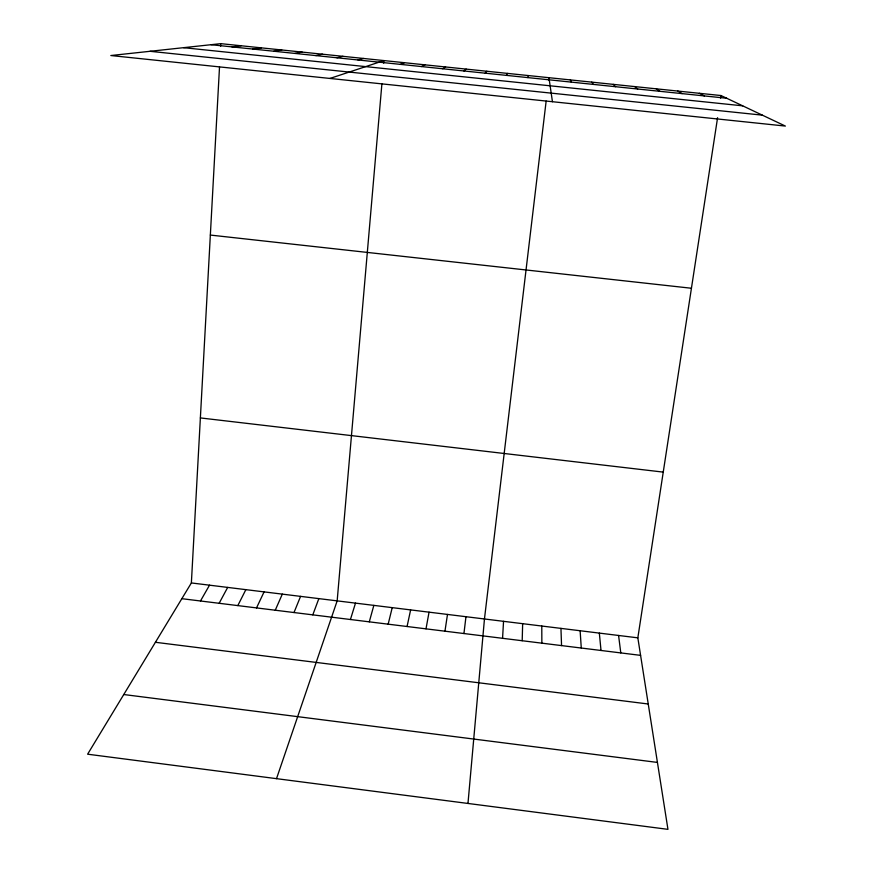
<?xml version="1.0" encoding="UTF-8"?>
<svg xmlns="http://www.w3.org/2000/svg" width="873" height="873" viewBox="0 0 873 873"><rect width="100%" height="100%" fill="white"/><g stroke="black" fill="none" stroke-linecap="round" stroke-linejoin="round"><path stroke-width="1.31" d="M522.196 640.727L522.654 623.671M717.584 117.702L637.836 637.836L667.954 829.35L87.616 754.196L191.373 582.946L219.516 66.926M220.651 46.236L220.793 43.65L720.978 95.539L785.384 126.072L110.838 55.534L220.793 43.65M502.564 638.305L503.546 621.325M381.894 83.906L337.164 600.864L276.512 778.661M383.694 63.172L383.913 60.575L329.918 78.45M467.972 803.455L484.46 618.979L546.149 101.082M463.945 633.536L465.964 616.709M548.626 80.294L548.942 77.697L552.445 101.715M444.957 631.19L447.489 614.428M720.585 98.147L720.978 95.539M527.87 77.599L528.209 75.547M426.002 628.844L429.047 612.169M407.069 626.508L410.626 609.9M388.169 624.173L392.217 607.641M369.29 621.838L373.84 605.382M350.433 619.503L355.497 603.123M312.796 614.854L318.852 598.616M294.005 612.54L300.574 596.368M275.257 610.216L282.317 594.12M256.52 607.903L264.083 591.883M506.526 75.384L507.508 73.397M237.816 605.589L245.87 589.646M219.134 603.287L227.678 587.409M200.474 600.984L209.52 585.172M485.213 73.179L486.828 71.248M463.934 70.964L466.193 69.109M442.687 68.76L445.579 66.97M421.463 66.555L424.998 64.831M400.281 64.351L404.439 62.703M357.995 59.964L363.419 58.447M336.902 57.782L342.958 56.319M315.84 55.588L322.519 54.202M294.812 53.406L302.113 52.085M273.816 51.223L281.739 49.968M252.854 49.052L261.398 47.862M231.912 46.88L241.079 45.756M211.004 44.709L726.674 98.245M183.57 47.677L742.694 105.829M150.036 51.3L762.336 115.149M210.349 235.066L691.438 288.254M200.375 417.927L663.24 472.107M191.373 582.946L637.836 637.836M181.846 598.682L640.586 655.361M155.416 642.288L648.235 703.998M123.77 694.526L657.424 762.424M699.36 93.302L704.38 95.921M677.775 91.054L682.119 93.618M656.223 88.817L659.89 91.305M634.704 86.591L637.694 89.002M613.217 84.365L615.53 86.7M591.752 82.138L593.4 84.408M570.331 79.912L571.313 82.117M618.575 635.468L620.79 652.906M599.336 633.1L601.017 650.472M580.13 630.743L581.276 648.028M560.946 628.385L561.557 645.594M541.784 626.028L541.86 643.161"/></g></svg>
